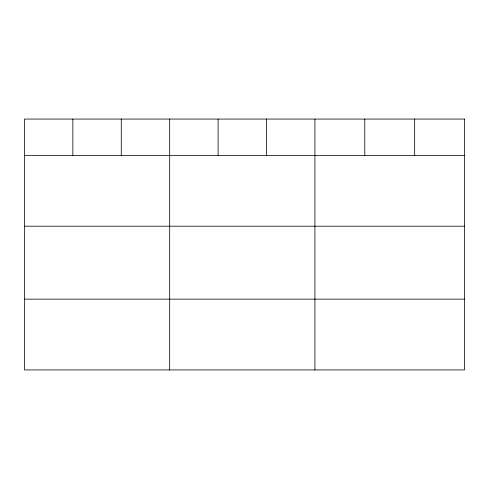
<?xml version="1.0" encoding="UTF-8"?>
<svg xmlns="http://www.w3.org/2000/svg" width="489" height="489" viewBox="0 0 489 489"><rect width="100%" height="100%" fill="white"/><g stroke="black" fill="none" stroke-linecap="round" stroke-linejoin="round"><path stroke-width="0.73" d="M24.45 155.416L464.55 155.416M24.45 226.205L464.55 226.205M24.45 299.146L464.55 299.146M414.672 119.065L414.672 155.416M364.794 119.065L364.794 155.416M314.916 119.065L314.916 369.935M266.505 119.065L266.505 155.416M218.094 119.065L218.094 155.416M169.683 119.065L169.683 369.935M121.272 119.065L121.272 155.416M72.861 119.065L72.861 155.416M464.55 119.065L24.45 119.065L24.45 369.935L464.55 369.935L464.55 119.065"/></g></svg>
